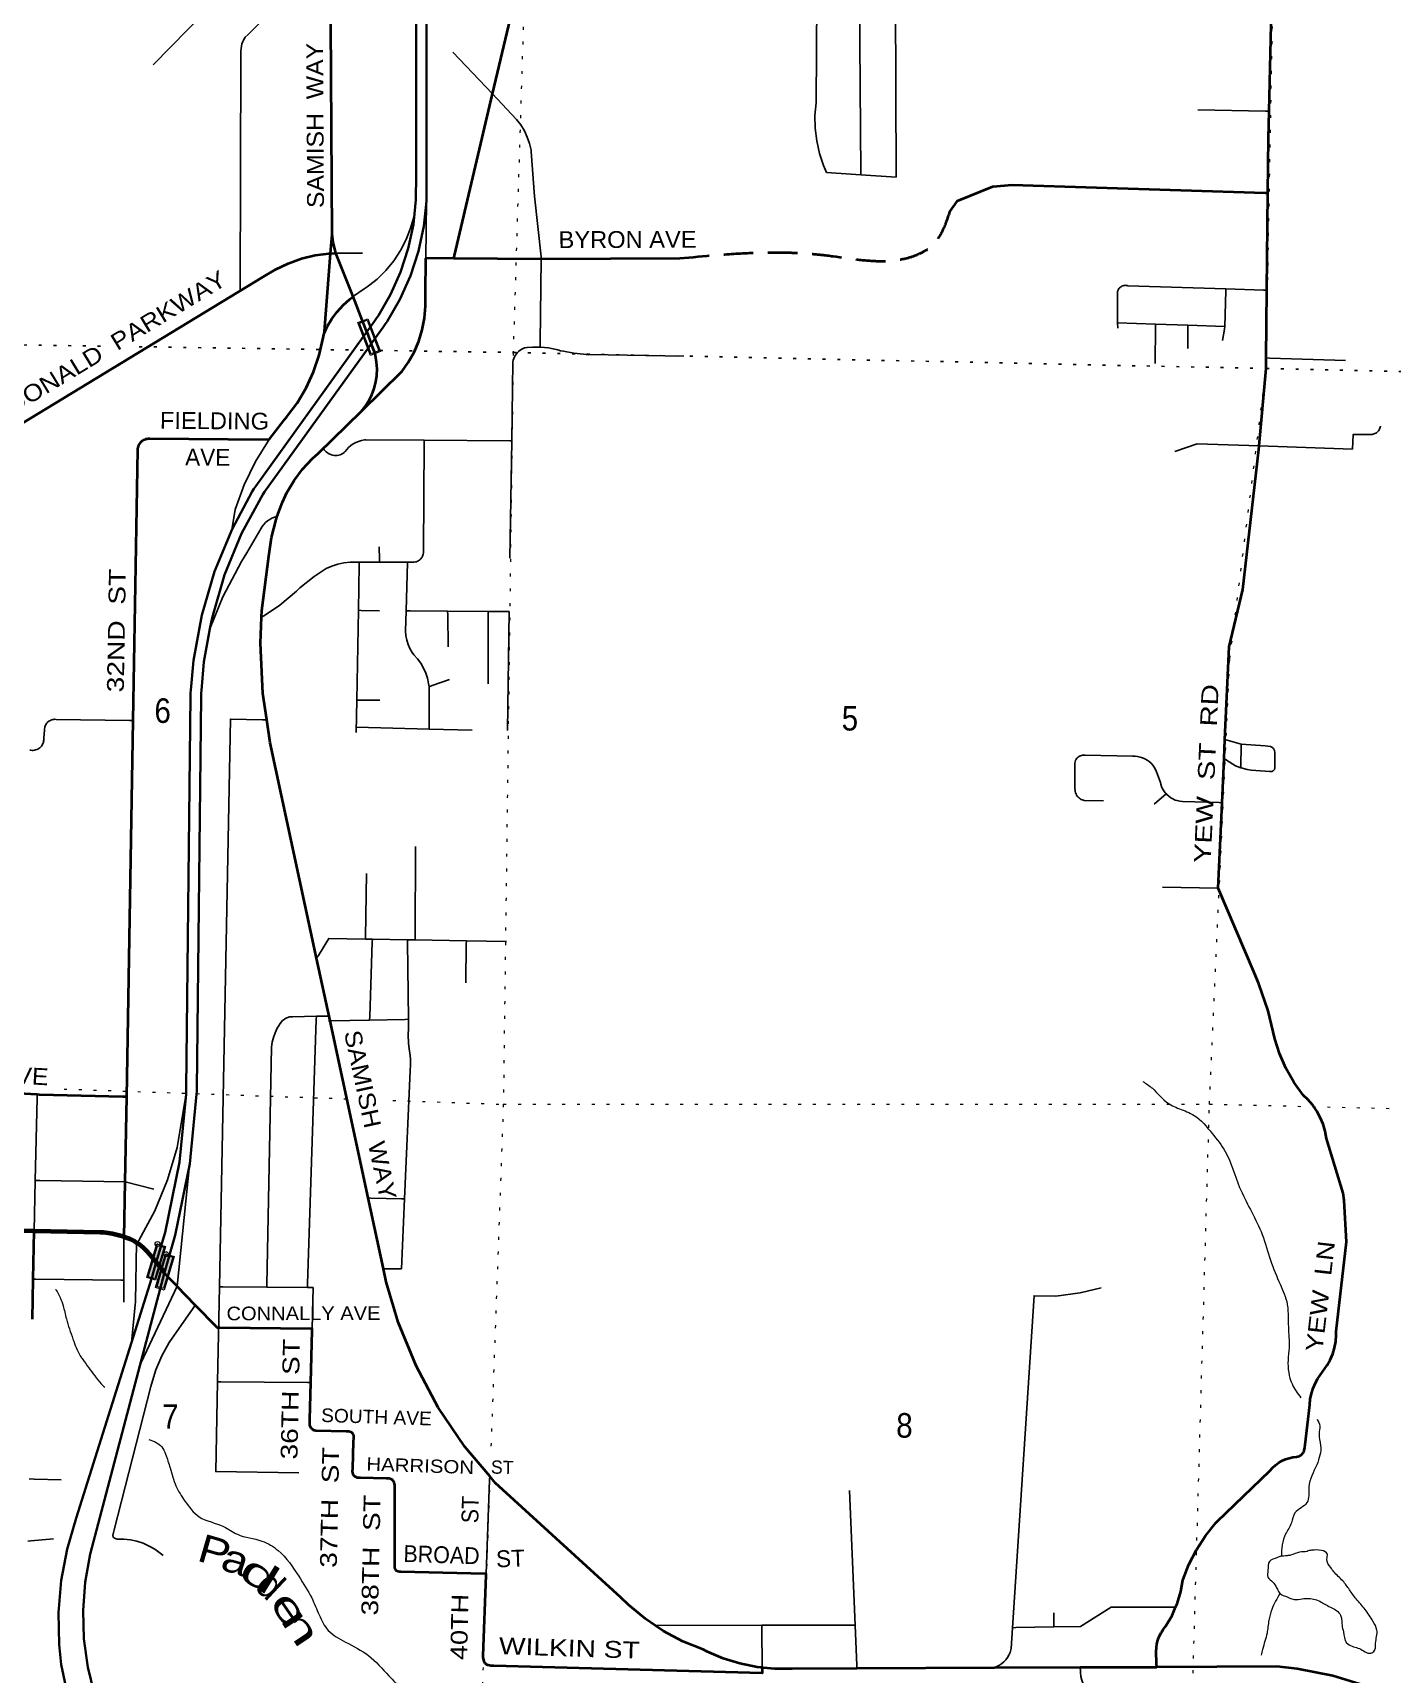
# Model space of a CAD drawing. Header units: feet. Extents: x -489137 to -242534, y 368785 to 558127.
# Drawn here: x -359969 to -350286, y 446316 to 458006 of the extents above; entities that cross this region are included whole.
import ezdxf
from ezdxf.enums import TextEntityAlignment as Align

# ---------------------------------------------------------------- set-up
doc = ezdxf.new("R2010")
doc.units = ezdxf.units.FT
doc.header["$LTSCALE"] = 70
doc.header["$PDMODE"] = 32
doc.header["$PDSIZE"] = 35
doc.linetypes.add('DOTTED', pattern=[1.5, 0.3, -1.2])
doc.linetypes.add('MEDIUM_DASHED', pattern=[4.5, 3, -1.5])
for name, color, linetype, lineweight in [('18', 7, 'Continuous', 35), ('19', 7, 'Continuous', 25), ('23', 7, 'Continuous', 70), ('26', 7, 'Continuous', 40), ('27', 7, 'Continuous', 13), ('29', 7, 'Continuous', 25), ('39', 7, 'Continuous', 13), ('53', 7, 'MEDIUM_DASHED', 40), ('55', 7, 'Continuous', 13), ('6', 7, 'DOTTED', 25), ('7', 7, 'DOTTED', 13)]:
    doc.layers.add(name, color=color, linetype=linetype, lineweight=lineweight)
doc.layers.add('41', color=7, linetype='Continuous')

msp = doc.modelspace()

# ---------------------------------------------------------------- hatches: boundary and pattern name
at = {"layer": '55'}
for points in [[(-359080.76, 449369.61), (-359033.94, 449356.43), (-359100.37, 449132.02), (-359146.91, 449146.41), (-359107.65, 449279.29)], [(-359019.29, 449299.28), (-358972.47, 449286.1), (-359038.9, 449061.69), (-359084.14, 449076.08), (-359046.18, 449208.96)]]:
    msp.add_hatch(color=256, dxfattribs=at).paths.add_polyline_path(points)

# ---------------------------------------------------------------- linework, layer by layer
at = {"layer": '18'}
for points in [[(-357165.23, 456808.1), (-357165.41, 456812.17), (-357164.67, 456862.01), (-357164.46, 456994.86), (-357162.5, 459583.52), (-357162.48, 459604.86), (-357160.42, 459623.52), (-357139.91, 459757.82), (-357104.07, 459894.61), (-357061.68, 460006.9), (-357054.72, 460025.33), (-357046.21, 460046.9), (-356885.11, 460455.25), (-356839.5, 460570.9), (-356797.43, 460677.56)], [(-357250.31, 456716.32), (-357239.62, 456816.85), (-357239.46, 456994.92), (-357237.5, 459586.86), (-357237.48, 459608.64), (-357235.68, 459626.86), (-357213.36, 459773), (-357175.53, 459917.39)], [(-357558.16, 455791.92), (-357473.36, 455909.68), (-357458.54, 455930.26), (-357445.88, 455949.68), (-357354.73, 456107.11), (-357279.7, 456275.09), (-357222.64, 456449.99), (-357184.18, 456629.9), (-357165.23, 456808.1)], [(-357590.06, 455875.96), (-357535, 455952.42), (-357520.33, 455972.79), (-357507.68, 455992.42), (-357421.52, 456141.24), (-357349.69, 456302.05), (-357295.06, 456469.49), (-357258.24, 456641.72), (-357250.31, 456716.32)], [(-358549.6, 454471.53), (-358405.56, 454738.38), (-358394.37, 454759.11), (-358380.49, 454778.38), (-357615.32, 455840.88), (-357590.06, 455875.96)], [(-358706.99, 453760.42), (-358692.45, 453839.97), (-358602.85, 454145.21), (-358481.83, 454439.41), (-358342.81, 454696.95), (-358331.13, 454718.58), (-358317.91, 454736.95), (-357580.8, 455760.49), (-357558.16, 455791.92)], [(-358877.77, 450447.89), (-358875.74, 450468.85), (-358875.53, 450487.89), (-358845.46, 453283.75), (-358845.23, 453304.97), (-358843.51, 453323.75), (-358824.04, 453536.64), (-358765.42, 453857.3), (-358673.61, 454170.07), (-358549.6, 454471.53)], [(-358850.69, 449950.61), (-358802.73, 450445.84), (-358800.76, 450466.15), (-358800.55, 450485.84), (-358770.47, 453281.33), (-358770.25, 453301.74), (-358768.46, 453321.33), (-358749.66, 453527.04), (-358706.99, 453760.42)], [(-359089.11, 449250.39), (-359026.78, 449462.24), (-358924.86, 449961.74), (-358877.77, 450447.89)], [(-359030.02, 449176.41), (-358954.18, 449443.42), (-358850.69, 449950.61)], [(-359266.4, 448678.01), (-359123.82, 449132.42), (-359089.11, 449250.39)], [(-359207.18, 448512.78), (-359062.79, 449061.02), (-359030.02, 449176.41)], [(-359724.01, 446183.99), (-359766.71, 446384.83), (-359781.85, 446526.32), (-359786.79, 446754.84), (-359767.81, 446982.62), (-359725.14, 447207.17), (-359659.22, 447426.03), (-359266.4, 448678.01)], [(-359529, 446170.36), (-359577.32, 446366.83), (-359604.84, 446567.28), (-359611.25, 446769.51), (-359596.48, 446971.3), (-359560.71, 447170.44), (-359207.18, 448512.78)]]:
    msp.add_lwpolyline(points, dxfattribs=at)
at = {"layer": '19'}
msp.add_line((-357169.45, 456400.31), (-357165.23, 456808.1), dxfattribs=at)
for points in [[(-357688.21, 456127.56), (-357685.71, 456129.46), (-357608.02, 456181.63), (-357586.37, 456196.17), (-357568.02, 456210.85), (-357516.66, 456251.97), (-357454.2, 456313.76), (-357398.53, 456381.74), (-357350.27, 456455.17), (-357309.96, 456533.24), (-357278.02, 456615.1), (-357260.3, 456679.84), (-357250.31, 456716.32)], [(-358549.6, 454471.53), (-358547.99, 454481.53), (-358526.96, 454612.13), (-358464.29, 454785.76), (-358383.81, 454951.9), (-358286.4, 455108.7), (-358285.63, 455109.69)], [(-358706.99, 453760.42), (-358614.61, 453989.72), (-358481.69, 454240.29), (-358443.95, 454301.38), (-358345.18, 454474.04), (-358335.42, 454489.92), (-358324.07, 454504.68), (-358311.23, 454518.19), (-358297.05, 454530.27), (-358281.68, 454540.81), (-358265.3, 454549.68), (-358248.08, 454556.79), (-358230.21, 454562.06), (-358227.85, 454562.57)], [(-359229.27, 449388.84), (-359213.89, 449405.57), (-359099.88, 449616.1), (-359008.49, 449837.39), (-358940.73, 450067.03), (-358879.42, 450437.89), (-358877.77, 450447.89)], [(-358941.59, 449078.96), (-358941.36, 449079.45), (-358851.73, 449940.61), (-358850.69, 449950.61)], [(-359266.4, 448678.01), (-359236.88, 448970.61), (-359229.47, 449388.62), (-359229.27, 449388.84)], [(-359207.18, 448512.78), (-359196.32, 448535.84), (-358941.59, 449078.96)]]:
    msp.add_lwpolyline(points, dxfattribs=at)
at = {"layer": '23'}
msp.add_line((-359030.02, 449176.41), (-359089.11, 449250.39), dxfattribs=at)
for points in [[(-359958.71, 449471.66), (-361617.42, 449503.58), (-361745.67, 449507.9), (-361872.78, 449525.6), (-361954.09, 449545.76)], [(-359317.35, 449428.79), (-359321.27, 449430.23), (-359334.69, 449435.15), (-359401.11, 449452.21), (-359448.96, 449459.29), (-359468.88, 449462.24), (-359488.96, 449462.62), (-359958.71, 449471.66)], [(-359229.27, 449388.84), (-359243.19, 449397.56), (-359276.29, 449413.74), (-359317.35, 449428.79)], [(-359089.11, 449250.39), (-359136.04, 449305.68), (-359156.46, 449329.68), (-359182.94, 449355.3), (-359211.96, 449378.01), (-359229.27, 449388.84)]]:
    msp.add_lwpolyline(points, dxfattribs=at)
at = {"layer": '26'}
for p, q in [((-357848.22, 456435.03), (-357837.5, 456570.27)), ((-357688.21, 456127.56), (-357810.41, 456437.06)), ((-356970.84, 456398.75), (-357169.45, 456400.31)), ((-357590.06, 455875.96), (-357558.16, 455791.92))]:
    msp.add_line(p, q, dxfattribs=at)
for points in [[(-356970.84, 456398.75), (-356966.04, 456419.04), (-356694.01, 457570.39), (-356426.74, 458701.58), (-356161.17, 459403.49), (-356006.52, 459812.25), (-355998.98, 459832.16), (-355992.14, 459852.25), (-355979.04, 459899.72), (-355970.43, 459951.59), (-355967.28, 460004.07), (-355950.88, 460534.2), (-355950.68, 460540.72)], [(-351171.01, 456866.32), (-351167.07, 457259.1), (-351162.77, 457447.44), (-351122.82, 459196.97), (-351113.83, 459590.37), (-351091.29, 460577.26)], [(-357837.5, 456570.27), (-357846.31, 458074.26), (-357848.46, 458442.18), (-357850.07, 458499.87), (-357857.71, 458557.06), (-357860.51, 458568.64), (-357871.28, 458613.15), (-357890.63, 458667.51), (-357915.57, 458719.55), (-357929.41, 458742.05), (-357945.81, 458768.7), (-357981.02, 458814.42), (-358006.17, 458841.83), (-358033.22, 458875.49), (-358219.24, 459106.98), (-358227.66, 459117.46)], [(-353439.27, 456729.3), (-353382.11, 456809.35), (-353130.59, 456912.28), (-352993.4, 456923.71), (-351191.22, 456866.96), (-351171.01, 456866.32)], [(-351963.62, 446366.97), (-351964.32, 446391.4), (-351966.73, 446476.48), (-351965.63, 446504.24), (-351961.63, 446531.73), (-351954.78, 446558.65), (-351945.15, 446584.71), (-351932.85, 446609.62), (-351918.02, 446633.11), (-351900.81, 446654.92), (-351900.25, 446655.55), (-351852.97, 446733.82), (-351828.97, 446792.16), (-351818.39, 446817.88), (-351792.8, 446905.08), (-351777.66, 446985.52), (-351735.1, 447096.17), (-351681.21, 447201.76), (-351616.57, 447301.13), (-351541.9, 447393.21), (-351532.91, 447403.06), (-351157.31, 447764.64), (-351138.79, 447785.42), (-351118.21, 447804.14), (-351095.78, 447820.62), (-351071.75, 447834.65), (-351046.38, 447846.1), (-351019.96, 447854.84), (-350992.77, 447860.76), (-350988.32, 447861.28), (-350968.26, 447863.62), (-350948.32, 447869.34), (-350947.96, 447869.49), (-350941.71, 447872.84), (-350935.84, 447876.82), (-350930.43, 447881.39), (-350925.51, 447886.5), (-350921.16, 447892.1), (-350917.42, 447898.12), (-350914.33, 447904.5), (-350912.48, 447909.63), (-350909.05, 447929.45), (-350906.71, 447949.63), (-350873.63, 448234.28), (-350869.57, 448274.75), (-350861.31, 448314.57), (-350848.93, 448353.31), (-350832.56, 448390.54), (-350815.14, 448421.52), (-350749.51, 448515.75), (-350727.67, 448555.29), (-350710.08, 448596.9), (-350696.94, 448640.11), (-350688.39, 448684.46), (-350684.52, 448729.47), (-350684.43, 448755.44), (-350611.3, 449395.01), (-350629.43, 449689), (-350636.11, 449742.73), (-350753.49, 450131.85), (-350763.12, 450182.95), (-350778.04, 450232.76), (-350798.08, 450280.74), (-350823.03, 450326.36), (-350852.61, 450369.12), (-350886.5, 450408.56), (-350920.2, 450440.7), (-350986.52, 450532.9), (-351042.83, 450631.52), (-351088.53, 450735.48), (-351122.37, 450840.84), (-351168.44, 451040.13), (-351235.1, 451233.51), (-351271.22, 451317.16), (-351525.55, 451912.96), (-351498.12, 452522.42), (-351483.97, 452836.7), (-351477.85, 452972.88), (-351448.08, 453634.07), (-351351.01, 454041.08), (-351235.88, 455037.76), (-351233.54, 455063.59), (-351183.58, 455614.93), (-351182.82, 455690.31), (-351177.98, 456172.89), (-351171.01, 456866.32)], [(-357810.41, 456437.06), (-357813.93, 456445.97), (-357829.99, 456514.99), (-357837.5, 456570.27)], [(-361631.49, 453798.44), (-361574.26, 453806.66), (-361515.2, 453821.57), (-361458.03, 453842.58), (-361403.36, 453869.44), (-361351.79, 453901.88), (-361303.9, 453939.52), (-361271.35, 453970.28), (-360728.62, 454669.43), (-360610.58, 454808.66), (-360478.63, 454934.79), (-360334.23, 455046.44), (-360285.84, 455078.77), (-358327.17, 456267.68), (-358241.37, 456320.42), (-358150.53, 456363.9), (-358055.65, 456397.65), (-357957.75, 456421.29), (-357860.54, 456434.35), (-357848.22, 456435.03)], [(-357893.53, 455863.53), (-357892.41, 455877.7), (-357848.22, 456435.03)], [(-357848.22, 456435.03), (-357811.51, 456437.07), (-357810.41, 456437.06)], [(-357630.4, 455308.05), (-357337.3, 455596.44), (-357295.19, 455657.07), (-357253.7, 455731.35), (-357220.21, 455809.56), (-357195.07, 455890.85), (-357178.57, 455974.32), (-357170.89, 456059.05), (-357172.1, 456144.12), (-357169.45, 456400.31)], [(-355359.94, 456397.64), (-356347.02, 456393.86), (-356348.85, 456393.87), (-356970.84, 456398.75)], [(-357893.53, 455863.53), (-357871.21, 455913.37), (-357839.21, 455968.52), (-357801.62, 456020.02), (-357758.85, 456067.32), (-357711.37, 456109.88), (-357688.21, 456127.56)], [(-357590.06, 455875.96), (-357619.83, 455954.4), (-357688.21, 456127.56)], [(-358285.63, 455109.69), (-358173.14, 455254.47), (-358161.34, 455267.97), (-358085.95, 455368.85), (-358021.52, 455477.05), (-357968.75, 455591.39), (-357928.22, 455710.62), (-357900.38, 455833.44), (-357896.62, 455856.63), (-357893.53, 455863.53)], [(-357630.4, 455308.05), (-357600.87, 455345.41), (-357575.41, 455385.65), (-357554.29, 455428.32), (-357537.75, 455472.98), (-357525.97, 455519.11), (-357519.07, 455566.23), (-357517.14, 455613.81), (-357520.19, 455661.32), (-357528.19, 455708.26), (-357531.24, 455720.98), (-357558.16, 455791.92)], [(-358227.85, 454562.57), (-358190.35, 454663.79), (-358168.2, 454711.28), (-358158.88, 454731.24), (-358146.96, 454751.28), (-358107.32, 454817.93), (-358047.01, 454898.72), (-357978.59, 454972.76), (-357934.55, 455013.09), (-357630.4, 455308.05)], [(-359300.27, 450427.93), (-359254.46, 453107.49), (-359221.52, 455034.83), (-359220.99, 455043.5), (-359219.56, 455052.06), (-359217.24, 455060.43), (-359214.07, 455068.51), (-359210.06, 455076.21), (-359205.27, 455083.45), (-359199.75, 455090.15), (-359193.56, 455096.24), (-359186.77, 455101.65), (-359179.45, 455106.31), (-359171.69, 455110.19), (-359163.56, 455113.24), (-359155.15, 455115.41), (-359146.57, 455116.7), (-359137.89, 455117.08), (-359136.43, 455117.06), (-358298.69, 455109.8), (-358285.63, 455109.69)], [(-354774.42, 446363.65), (-354784.41, 446364.57), (-354809.78, 446366.92), (-354932.76, 446391.43), (-355052.5, 446428.67), (-355167.69, 446478.22), (-355192.95, 446491.06), (-355337.93, 446549.44), (-355476.02, 446622.65), (-355537, 446663.68), (-355605.69, 446709.9), (-355725.54, 446810.22), (-355779.5, 446863.02), (-356674.93, 447678.69), (-356714.25, 447725.34), (-356891.79, 447936.01), (-357080.56, 448214.58), (-357239.18, 448511.35), (-357365.9, 448823.09), (-357450.95, 449111.21), (-357470.8, 449203.35), (-357579.5, 449707.88), (-357851.06, 450968.3), (-357947.38, 451415.34), (-358277.63, 452948.16), (-358302.26, 453111.89), (-358330.78, 453301.44), (-358346.72, 453658.34), (-358338.92, 453843.64), (-358336.88, 453892.17), (-358288.51, 454279.51), (-358269.29, 454410.8), (-358236.45, 454539.36), (-358227.85, 454562.57)], [(-359938.36, 450443.71), (-361611.07, 450535.25), (-361928.41, 450552.61)], [(-359300.27, 450427.93), (-359327.64, 450428.59), (-359922.04, 450442.82), (-359938.36, 450443.71)], [(-359317.35, 449428.79), (-359310.62, 449822.28), (-359300.27, 450427.93)], [(-359971.82, 448845), (-359965.85, 449130.24), (-359958.71, 449471.66)], [(-358941.59, 449078.96), (-359009.04, 449148.64), (-359030.02, 449176.41)], [(-354774.42, 446363.65), (-354774.35, 446352.62), (-354774.16, 446322.92), (-356685.37, 446375.04), (-356705.51, 446375.59), (-356725.37, 446379.08), (-356727.54, 446379.87), (-356732.65, 446382.36), (-356737.47, 446385.37), (-356741.96, 446388.87), (-356746.05, 446392.82), (-356749.7, 446397.17), (-356752.88, 446401.88), (-356754.9, 446405.68), (-356761.13, 446436.67), (-356760.8, 446445.68), (-356739.89, 447020.48), (-356739.53, 447030.48), (-356749.61, 447030.7), (-357347.47, 447043.91), (-357357.67, 447044.13), (-357367.47, 447046.29), (-357367.77, 447046.39), (-357371.29, 447047.94), (-357374.63, 447049.86), (-357377.75, 447052.11), (-357380.61, 447054.67), (-357383.2, 447057.52), (-357385.47, 447060.63), (-357387.4, 447063.96), (-357388.98, 447067.46), (-357390.18, 447071.12), (-357390.49, 447072.55), (-357391.45, 447082.98), (-357391.45, 447092.55), (-357391.45, 447641.39), (-357391.45, 447661.33), (-357394.81, 447681.39), (-357396.57, 447685.33), (-357399.04, 447689.59), (-357401.95, 447693.57), (-357405.25, 447697.23), (-357408.92, 447700.52), (-357411.21, 447702.18), (-357431.16, 447710.38), (-357451.21, 447710.76), (-357635.24, 447714.22), (-357655.22, 447714.6), (-357675.24, 447724.11), (-357678.52, 447727.15), (-357681.54, 447730.61), (-357684.19, 447734.37), (-357686.42, 447738.38), (-357687.4, 447740.66), (-357690.81, 447760.61), (-357690.19, 447780.66), (-357684.19, 447973.65), (-357683.49, 447996.32), (-357682.62, 448013.65), (-357682.9, 448015.05), (-357684.09, 448018.89), (-357685.68, 448022.59), (-357687.64, 448026.1), (-357689.97, 448029.39), (-357692.62, 448032.41), (-357695.57, 448035.14), (-357697.64, 448036.68), (-357717.49, 448043.9), (-357737.64, 448044.37), (-357953.14, 448049.46), (-357954.02, 448049.61), (-357959.29, 448050.84), (-357964.4, 448052.63), (-357969.3, 448054.93), (-357973.93, 448057.74), (-357978.25, 448061.02), (-357982.19, 448064.72), (-357985.73, 448068.83), (-357988.82, 448073.27), (-357991.43, 448078.02), (-357993.53, 448083.01), (-357995.09, 448088.2), (-357995.38, 448089.7), (-357995.76, 448109.92), (-357995.25, 448129.7), (-357988.39, 448393.41), (-357978.75, 448764.6), (-357978.49, 448774.6), (-357988.63, 448774.71), (-358637.04, 448782.15), (-358654.5, 448782.33), (-358656.72, 448784.63), (-358812.18, 448945.25), (-358940.79, 449078.13), (-358941.59, 449078.96)], [(-354774.42, 446363.65), (-354764.41, 446362.73), (-354684.92, 446355.39), (-354559.53, 446356.97), (-354098.32, 446358.74), (-353118.11, 446362.52), (-352507.72, 446364.87), (-351963.62, 446366.97)], [(-341360.95, 440056.91), (-344285.86, 442157.57), (-344504.79, 442311.71), (-344615.18, 442377.27), (-346741.4, 443426.39), (-346924.39, 443529.59), (-347268.07, 443723.41), (-347760.8, 444073.85), (-347898.17, 444186.29), (-349785.73, 445850.98), (-349997.5, 445999.96), (-350223.68, 446125.98), (-350461.79, 446227.67), (-350709.23, 446303.92), (-350963.29, 446353.88), (-351108.65, 446370.26), (-351963.62, 446366.97)]]:
    msp.add_lwpolyline(points, dxfattribs=at)
at = {"layer": '29'}
for p, q in [((-357620.64, 456436.01), (-357810.41, 456437.06)), ((-357719.38, 455052.36), (-357743.32, 455023.08)), ((-351291.61, 452755.6), (-351157.42, 452744.42)), ((-351525.55, 451912.96), (-351922.87, 451921.01)), ((-357970.84, 449069), (-357978.48, 448774.89)), ((-354774.41, 446362.62), (-354774.42, 446363.65)), ((-353120.16, 446361.65), (-353118.11, 446362.52))]:
    msp.add_line(p, q, dxfattribs=at)
for points in [[(-354365.04, 460486.88), (-354365.16, 460471.35), (-354366.36, 460323.69), (-354371.61, 459678.47), (-354377.69, 458930.02), (-354383.26, 458245.22), (-354389.25, 457507.98)], [(-359112.53, 457777.06), (-358740.65, 458155.53), (-358396.72, 458505.55), (-358033.22, 458875.49)], [(-358158.63, 458270.74), (-358435.58, 457993.99), (-358455.55, 457974.03)], [(-354070.79, 456995.66), (-353820.11, 456978.63), (-353823.6, 458241.21), (-354080.39, 458243.05)], [(-354070.79, 456995.66), (-354070.92, 457012.78), (-354080.39, 458243.05)], [(-358455.55, 457974.03), (-358467.75, 457954), (-358472.74, 457944.17), (-358478.9, 457928.08), (-358483.34, 457911.43), (-358485.86, 457895.36), (-358486.89, 457875.15)], [(-358486.89, 457875.15), (-358486.95, 457855.36), (-358491.77, 456167.77)], [(-356976.87, 457869.18), (-356694.01, 457570.39), (-356522.81, 457389.56)], [(-354389.25, 457507.98), (-354397.53, 457417.21), (-354396.28, 457326.07), (-354385.51, 457235.55), (-354365.33, 457146.66), (-354335.97, 457060.37), (-354315.04, 457012.25), (-354070.79, 456995.66)], [(-351162.77, 457447.44), (-351189.52, 457447.91), (-351670.47, 457456.43)], [(-356522.81, 457389.56), (-356493.2, 457350.3), (-356467.86, 457308.16), (-356447.07, 457263.6), (-356431.04, 457217.11), (-356419.96, 457169.2), (-356418.35, 457159.46)], [(-356418.35, 457159.46), (-356394.88, 456842.76), (-356348.69, 456409.97), (-356348.85, 456393.87)], [(-356348.85, 456393.87), (-356354.8, 455801.8), (-356355.14, 455768.05)], [(-352168.79, 456204.89), (-352174.54, 456206.45), (-352180.41, 456207.39), (-352186.36, 456207.72), (-352192.3, 456207.42), (-352198.19, 456206.5), (-352203.94, 456204.98), (-352209.5, 456202.85), (-352214.81, 456200.16), (-352219.81, 456196.93), (-352224.45, 456193.2), (-352228.67, 456189), (-352232.42, 456184.38), (-352235.68, 456179.4), (-352238.39, 456174.1), (-352240.54, 456168.55), (-352242.09, 456162.8), (-352243.03, 456157)], [(-352243.03, 456157), (-352241.63, 455939.45), (-352241.4, 455903.28)], [(-351177.98, 456172.89), (-351203.62, 456173.72), (-351471.08, 456182.35), (-352168.79, 456204.89)], [(-351477.73, 455915.06), (-351471.45, 456167.69), (-351471.08, 456182.35)], [(-352243.86, 455939.52), (-352241.63, 455939.45), (-351972.85, 455930.87), (-351742.25, 455923.5), (-351477.73, 455915.06)], [(-351972.85, 455930.87), (-351973.04, 455911.42), (-351975.67, 455649.73)], [(-351742.25, 455923.5), (-351742.23, 455907.44), (-351742.11, 455758.32)], [(-351477.73, 455915.06), (-351481.14, 455895.06), (-351494.92, 455814.24)], [(-356548.67, 455661.77), (-356546.36, 455674.31), (-356542.74, 455686.53), (-356537.88, 455698.31), (-356531.8, 455709.52), (-356524.59, 455720.03), (-356516.32, 455729.73), (-356507.08, 455738.51), (-356496.97, 455746.28), (-356486.53, 455752.68), (-356466.5, 455761.47)], [(-356466.5, 455761.47), (-356446.53, 455763.69), (-356409.99, 455767.74), (-356355.14, 455768.05), (-356353.1, 455768.06)], [(-356353.1, 455768.06), (-356296.48, 455762.44), (-356240.77, 455750.94), (-356229.85, 455747.73), (-356209.95, 455741.88)], [(-356209.95, 455741.88), (-356189.85, 455738.06), (-356114.84, 455723.79), (-356047.22, 455717.82), (-356027.07, 455716.05)], [(-356027.07, 455716.05), (-356007.22, 455715.65), (-355330.88, 455702.07)], [(-351182.82, 455690.31), (-351157.08, 455689.45), (-350619.01, 455671.47)], [(-356548.67, 455661.77), (-356557.76, 455101.17), (-356571.34, 454263.48)], [(-357719.38, 455052.36), (-357703.36, 455066.14), (-357686, 455078.17), (-357667.48, 455088.31), (-357647.99, 455096.47), (-357627.76, 455102.54), (-357607.01, 455106.47), (-357597.04, 455107.57)], [(-356557.76, 455101.17), (-356571.86, 455101.25), (-357180.61, 455105.01), (-357597.04, 455107.57)], [(-357180.61, 455105.01), (-357180.74, 455087.56), (-357186.41, 454316.11)], [(-350568.74, 455040.66), (-350563.49, 455146.22), (-350449.26, 455146.22), (-350429.3, 455146.22)], [(-350429.3, 455146.22), (-350409.26, 455151.3), (-350403.41, 455154.16), (-350397.64, 455157.77), (-350392.28, 455161.97), (-350387.39, 455166.7), (-350383.01, 455171.92), (-350379.21, 455177.56), (-350376.02, 455183.58), (-350373.48, 455189.89), (-350371.61, 455196.43), (-350370.43, 455203.14), (-350370.21, 455205.28)], [(-357743.32, 455023.08), (-357751.49, 455016.26), (-357760.33, 455010.34), (-357769.74, 455005.37), (-357779.62, 455001.42), (-357789.86, 454998.52), (-357800.35, 454996.7), (-357810.97, 454995.99), (-357821.6, 454996.4), (-357832.13, 454997.91), (-357842.45, 455000.52), (-357852.44, 455004.19), (-357861.99, 455008.88), (-357871, 455014.55), (-357879.37, 455021.13), (-357887, 455028.54), (-357893.81, 455036.72), (-357896.78, 455040.89)], [(-351834.39, 455024.01), (-351676.16, 455078.86), (-351233.54, 455063.59), (-350568.74, 455040.66)], [(-357500.43, 454236.56), (-357500.52, 454256.88), (-357500.92, 454344.89)], [(-357267.09, 454236.21), (-357259.43, 454235.8), (-357251.76, 454236.2), (-357244.18, 454237.4), (-357236.77, 454239.39), (-357229.6, 454242.13), (-357222.76, 454245.62), (-357216.32, 454249.8), (-357210.36, 454254.62), (-357204.93, 454260.05), (-357200.1, 454266.01), (-357195.91, 454272.45), (-357192.43, 454279.29), (-357189.67, 454286.45), (-357187.69, 454293.86), (-357186.48, 454301.44), (-357186.08, 454309.11), (-357186.41, 454316.11)], [(-358066.4, 454052.88), (-357965.41, 454133.63), (-357879.04, 454190.25)], [(-357879.04, 454190.25), (-357838.42, 454208.58), (-357796.11, 454222.56), (-357752.57, 454232.04), (-357708.76, 454236.89), (-357643.97, 454236.79), (-357500.43, 454236.56), (-357267.09, 454236.2)], [(-357643.97, 454236.79), (-357644.3, 454217.21), (-357649.82, 453892.97), (-357660.71, 453252.57), (-357664.61, 453023.08)], [(-357300.44, 454234.51), (-357310.43, 453889.15), (-357314.61, 453744.44)], [(-358338.92, 453843.64), (-358318.79, 453857.15), (-358209.88, 453930.25), (-358090.73, 454029.78), (-358066.4, 454052.88)], [(-357649.82, 453892.97), (-357629.05, 453892.35), (-357500.23, 453888.49)], [(-357310.43, 453889.15), (-357281.89, 453888.94), (-357014.27, 453886.92), (-356726.08, 453884.75), (-356576.81, 453883.62), (-356587.4, 453036.25)], [(-357014.27, 453886.92), (-357013.78, 453861.9), (-357009.31, 453633.43)], [(-356726.08, 453884.75), (-356726.02, 453868.39), (-356724.39, 453368.19)], [(-357314.61, 453744.44), (-357311.49, 453712.5), (-357305.05, 453681.06), (-357295.36, 453650.46), (-357282.52, 453621.05), (-357266.68, 453593.13), (-357254.5, 453575.47)], [(-357254.5, 453575.47), (-357228.37, 453546.73), (-357205.39, 453515.42), (-357185.8, 453481.87), (-357169.83, 453446.47), (-357157.65, 453409.58), (-357149.39, 453371.63), (-357146.91, 453349.13), (-357145.14, 453333.02)], [(-357146.91, 453349.13), (-357124.85, 453357.05), (-357001.53, 453401.29)], [(-357660.71, 453252.57), (-357638, 453252.6), (-357496.28, 453252.85)], [(-357145.14, 453333.02), (-357144.95, 453294.17), (-357146.33, 453275.34)], [(-357146.33, 453275.34), (-357144.76, 453065.43), (-357144.63, 453047.5)], [(-359885.82, 453042.26), (-359885.42, 453050.04), (-359884.2, 453057.73), (-359882.19, 453065.25), (-359879.4, 453072.52), (-359875.87, 453079.46), (-359871.63, 453085.99), (-359866.74, 453092.05), (-359861.23, 453097.55), (-359855.18, 453102.46), (-359848.65, 453106.7), (-359841.72, 453110.24), (-359834.45, 453113.03), (-359826.93, 453115.05), (-359819.24, 453116.27), (-359811.47, 453116.68), (-359803.69, 453116.28), (-359802.19, 453116.1)], [(-359802.19, 453116.1), (-359280.9, 453107.9), (-359254.46, 453107.49)], [(-358302.26, 453111.89), (-358332.37, 453112.7), (-358560.95, 453118.88), (-358639.69, 449075.56), (-358652.86, 448398.96)], [(-359893.12, 452954.86), (-359893.12, 452954.89), (-359885.82, 453042.26)], [(-357663.97, 453060.73), (-357144.63, 453047.5), (-356839.4, 453039.72)], [(-359990.37, 452897.95), (-359982.2, 452896.26), (-359973.9, 452895.44), (-359965.56, 452895.49), (-359957.27, 452896.41), (-359949.13, 452898.2), (-359941.21, 452900.82), (-359933.61, 452904.26), (-359926.41, 452908.47), (-359919.7, 452913.42), (-359913.53, 452919.03), (-359907.99, 452925.27), (-359903.13, 452932.04), (-359899, 452939.29), (-359895.65, 452946.93), (-359893.12, 452954.88), (-359893.12, 452954.89)], [(-359893.12, 452954.89), (-359891.44, 452963.05), (-359890.62, 452971.34), (-359890.54, 452975.65)], [(-351477.85, 452972.88), (-351460.56, 452967.82), (-351361.47, 452938.83)], [(-351361.47, 452938.83), (-351361.77, 452918.83), (-351363.63, 452796.43), (-351364, 452771.44)], [(-351361.47, 452938.83), (-351192.17, 452927.18), (-351172.28, 452925.81)], [(-351172.28, 452925.81), (-351152.17, 452922.52), (-351147.57, 452920.45), (-351143.17, 452917.89), (-351139.06, 452914.88), (-351135.29, 452911.46), (-351131.9, 452907.66), (-351128.93, 452903.53), (-351126.4, 452899.11), (-351125.51, 452897.08), (-351121.2, 452877.13)], [(-351121.79, 452779.02), (-351121.32, 452857.08), (-351121.2, 452877.13)], [(-352492.97, 452861.55), (-352512.89, 452854.66), (-352518.58, 452851.26), (-352524.15, 452847.07), (-352529.25, 452842.33), (-352533.83, 452837.08), (-352537.84, 452831.38), (-352541.23, 452825.29), (-352541.95, 452823.59), (-352547.56, 452803.66)], [(-352547.56, 452803.66), (-352547.36, 452783.59), (-352545.97, 452647.79), (-352545.77, 452628.15)], [(-352135.16, 452853.65), (-352472.89, 452861.11), (-352492.97, 452861.55)], [(-351964.44, 452742.73), (-351971.83, 452759.3), (-351980.9, 452775.01), (-351991.57, 452789.69), (-352003.72, 452803.16), (-352017.2, 452815.3), (-352031.89, 452825.96), (-352047.6, 452835.02), (-352064.18, 452842.4), (-352081.43, 452848), (-352099.18, 452851.76), (-352117.23, 452853.65), (-352135.16, 452853.65)], [(-351483.97, 452836.7), (-351466.3, 452825.63), (-351402.02, 452785.37), (-351364, 452771.44), (-351361.85, 452770.65)], [(-351361.85, 452770.65), (-351320.37, 452760.2), (-351291.61, 452755.6)], [(-351121.81, 452779.02), (-351121.6, 452775.76), (-351121.72, 452772.5), (-351122.19, 452769.26), (-351122.99, 452766.1), (-351124.12, 452763.03), (-351125.56, 452760.1), (-351127.3, 452757.33), (-351129.32, 452754.77), (-351131.59, 452752.43), (-351134.1, 452750.33), (-351136.82, 452748.52), (-351139.71, 452746.99), (-351142.74, 452745.78), (-351145.88, 452744.89), (-351149.1, 452744.33), (-351152.36, 452744.12), (-351155.63, 452744.24), (-351157.42, 452744.45)], [(-351896.39, 452585.9), (-351902.86, 452593.1), (-351913.18, 452607.31), (-351921.95, 452622.53), (-351929.08, 452638.58), (-351934.49, 452655.29), (-351936.91, 452665.67), (-351964.44, 452742.73)], [(-352545.77, 452628.15), (-352545, 452607.79), (-352543.86, 452601.44), (-352541.41, 452592.95), (-352538.08, 452584.77), (-352533.91, 452576.97), (-352528.95, 452569.66), (-352523.26, 452562.9), (-352516.89, 452556.77), (-352509.91, 452551.35), (-352502.41, 452546.68), (-352494.45, 452542.82), (-352486.14, 452539.82), (-352479.96, 452538.2), (-352342.51, 452536.71)], [(-351980.9, 452512.62), (-351896.39, 452585.9), (-351891.17, 452590.43)], [(-351798.71, 452532.87), (-351818.76, 452537.46), (-351832.64, 452541.98), (-351848.68, 452549.14), (-351863.88, 452557.93), (-351878.08, 452568.27), (-351891.12, 452580.03), (-351896.39, 452585.9)], [(-351498.12, 452522.42), (-351517.69, 452523.1), (-351778.76, 452532.18), (-351798.71, 452532.87)], [(-357244.57, 451545.3), (-357244.55, 451565.19), (-357243.96, 452209.79)], [(-357598.34, 451551.37), (-357598.14, 451565.45), (-357591.55, 452019.61)], [(-357947.38, 451415.34), (-357935.05, 451435.4), (-357861.03, 451555.88), (-357598.34, 451551.37), (-357550.05, 451550.54), (-357299.07, 451546.23), (-357244.57, 451545.3), (-356880.81, 451539.05), (-356593.75, 451534.13)], [(-357569.82, 450974.39), (-357568.97, 450999.03), (-357550.8, 451528.78), (-357550.05, 451550.54)], [(-357299.07, 451546.23), (-357298.92, 451529.82), (-357293.97, 450980.36), (-357293.37, 450913.43)], [(-356880.81, 451539.05), (-356881.07, 451518.17), (-356884.53, 451240)], [(-358139.51, 450997.3), (-358119.54, 450997.72), (-357948.75, 451001.33), (-357861.05, 451003.18)], [(-358269.06, 450782.55), (-358264.15, 450817.35), (-358255.62, 450851.44), (-358243.58, 450884.45), (-358228.16, 450916.03), (-358219.11, 450930.49), (-358206.29, 450950.31)], [(-358206.29, 450950.31), (-358190.06, 450970.49), (-358185.66, 450974.7), (-358177.26, 450981.2), (-358168.24, 450986.79), (-358159.54, 450990.98), (-358139.51, 450997.3)], [(-358013.53, 449069.42), (-358012.61, 449096.87), (-357949.5, 450978.95), (-357948.75, 451001.33)], [(-357861.85, 450968.07), (-357851.06, 450968.3), (-357569.82, 450974.39)], [(-357569.82, 450974.39), (-357317.82, 450979.85), (-357293.97, 450980.36)], [(-357285.15, 450750.46), (-357293.57, 450809.81), (-357295.75, 450869.71), (-357293.37, 450913.43)], [(-358302.36, 449072.25), (-358302.06, 449087.86), (-358269.06, 450782.55)], [(-357282.24, 450612.32), (-357278.16, 450655.42), (-357278.61, 450698.7), (-357283.57, 450741.71), (-357285.15, 450750.46)], [(-357470.8, 449203.35), (-357450.25, 449203.29), (-357342.89, 449202.96), (-357321.48, 449700.36), (-357282.24, 450612.32)], [(-359958.71, 449471.66), (-359951.16, 449832.33), (-359938.87, 450419.5), (-359938.36, 450443.71)], [(-359951.16, 449832.33), (-359919.76, 449831.84), (-359311.23, 449822.44), (-359310.62, 449822.28), (-359108.06, 449769.44)], [(-357579.5, 449707.88), (-357560.7, 449707.33), (-357342.14, 449700.96), (-357321.48, 449700.36)], [(-359321.27, 449430.84), (-359321.27, 449430.23), (-359321.27, 449122.08), (-359321.27, 448966.44)], [(-359965.85, 449130.24), (-359947.56, 449130.01), (-359341.27, 449122.33), (-359321.27, 449122.08)], [(-358639.69, 449075.56), (-358614.92, 449075.31), (-358302.36, 449072.25), (-358013.53, 449069.42), (-357970.84, 449069)], [(-352683.19, 449009.3), (-352508.31, 449033.06), (-352359.16, 449068.43)], [(-358812.18, 448945.25), (-358827.47, 448923.19), (-358997.74, 448677.41)], [(-352989.86, 446646.98), (-352836.81, 449010.95), (-352683.19, 449009.3)], [(-358997.74, 448677.41), (-359050.26, 448583.28), (-359092.65, 448484.17), (-359124.45, 448381.17), (-359128.22, 448365.7)], [(-359128.22, 448365.7), (-359390.29, 447344.2), (-359395.14, 447325.29)], [(-358652.86, 448398.96), (-358665.33, 447758.73), (-358075.05, 447750.88)], [(-358652.86, 448398.96), (-358630.81, 448398.77), (-358012.99, 448393.62), (-357988.39, 448393.41)], [(-359995.65, 447706.15), (-359959.87, 447705.08), (-359766.64, 447699.24)], [(-356714.25, 447725.34), (-356715.18, 447699.76), (-356739.52, 447030.68)], [(-354098.32, 446358.74), (-354099.16, 446378.34), (-354111.46, 446665.39), (-354152.6, 447625.23)], [(-360004.9, 447263.87), (-359982.48, 447265.89), (-359822.4, 447280.33)], [(-359395.14, 447325.29), (-359399.28, 447304.2), (-359398.96, 447302.17), (-359398.14, 447299.02), (-359396.99, 447295.97), (-359395.52, 447293.07), (-359393.76, 447290.33), (-359391.73, 447287.78), (-359389.44, 447285.47), (-359387.59, 447283.96), (-359367.74, 447277.44)], [(-359367.74, 447277.44), (-359347.59, 447277.42), (-359320.44, 447277.4), (-359273.55, 447272.44), (-359227.44, 447262.6), (-359182.6, 447247.99), (-359139.55, 447228.77), (-359098.73, 447205.16), (-359060.61, 447177.42), (-359041.27, 447160.8)], [(-352696.62, 446652.47), (-352506.7, 446656.03), (-352287, 446793.04), (-351850.14, 446792.2), (-351828.97, 446792.16)], [(-352696.62, 446652.47), (-352696.85, 446680.1), (-352697.44, 446751.85)], [(-355537, 446663.68), (-355518.04, 446663.7), (-354776.3, 446664.6)], [(-354776.3, 446664.6), (-354133.41, 446665.37), (-354111.46, 446665.39)], [(-354774.42, 446363.65), (-354776.19, 446647.06), (-354776.3, 446664.6)], [(-353118.11, 446362.52), (-353101.78, 446369.44), (-353084.32, 446379.1), (-353067.97, 446390.53), (-353052.9, 446403.61), (-353039.27, 446418.2), (-353027.25, 446434.13), (-353016.96, 446451.23), (-353008.51, 446469.31), (-353002, 446488.17), (-352999.52, 446497.72), (-352989.86, 446646.98)], [(-352989.86, 446646.98), (-352965.89, 446647.42), (-352696.62, 446652.47)], [(-352507.72, 446364.87), (-352507.17, 446334.47), (-352507.03, 446327.02), (-352503.67, 446299.78), (-352497.48, 446273.03), (-352488.53, 446247.08), (-352476.91, 446222.2), (-352462.76, 446198.68), (-352446.23, 446176.76), (-352427.49, 446156.7), (-352410.79, 446141.9)]]:
    msp.add_lwpolyline(points, dxfattribs=at)
at = {"layer": '39'}
for points in [[(-352062.5, 450537.65), (-351994.29, 450488.48), (-351896.24, 450392.55), (-351801.74, 450343.13), (-351697.12, 450295.62), (-351569.09, 450167.07), (-351475.42, 450038.86), (-351372.98, 449783.28), (-351220.62, 449468.63), (-351159.86, 449286.2), (-351092.96, 449111.79), (-351037.85, 448969.82), (-351025.6, 448787.87), (-351021.06, 448642.37), (-351028.08, 448551.53), (-350999.52, 448383.56), (-350935.84, 448284.11)], [(-359806.62, 449056.64), (-359804.59, 449053.76), (-359753.17, 448940.08), (-359729.85, 448846.91), (-359682.78, 448702.97), (-359631.42, 448583.24), (-359613.49, 448556.78), (-359527.73, 448440.71), (-359481.81, 448383.66), (-359455.85, 448360)], [(-350821.38, 448132.88), (-350802.54, 448082.6), (-350807.15, 448028.1), (-350795.89, 447945.16), (-350823.61, 447808.05), (-350879.88, 447646.99), (-350893.15, 447538.03), (-350978.83, 447464.13), (-351003.83, 447393.67), (-351045.08, 447315.29), (-351070.16, 447236.75), (-351075.24, 447154.36)], [(-359142.38, 447987.54), (-359049.67, 447934.58), (-359023.9, 447883.8), (-358990.53, 447784.46), (-358949.36, 447656.75), (-358885.76, 447549), (-358783.79, 447436.79), (-358609.72, 447367.17), (-358512.13, 447312.66), (-358336.74, 447264.31), (-358222.19, 447196.41), (-358074.44, 447013.01), (-357980.98, 446858.48)], [(-351081.12, 447156.05), (-351103.46, 447146.17), (-351160.35, 447118.45), (-351171.12, 447055.93), (-351171.62, 447007.45), (-351135.62, 446970.73), (-351115.7, 446942.24), (-351099.83, 446913.8), (-351079.91, 446885.32), (-351045.7, 446870.84), (-350985.29, 446848.01), (-350926.61, 446853.49), (-350878.08, 446855.03), (-350835.69, 446848.55), (-350791.41, 446829.92), (-350757.26, 446809.38), (-350715.03, 446788.76), (-350680.88, 446768.21), (-350654.94, 446735.63), (-350647.15, 446707.27), (-350643.55, 446664.81), (-350633.93, 446618.25), (-350610.5, 446539.22), (-350572.35, 446514.6), (-350530.03, 446502.06), (-350489.81, 446481.45), (-350447.54, 446464.87), (-350417.09, 446476.69), (-350404.35, 446535.15), (-350395.27, 446630.01), (-350422.91, 446692.92), (-350478.64, 446776.3), (-350542.54, 446851.69), (-350590.37, 446916.81), (-350638.23, 446979.92), (-350702.23, 447045.2), (-350724.15, 447075.73), (-350751.83, 447134.59), (-350747.41, 447170.91), (-350789.58, 447197.59), (-350860.33, 447198.3), (-350876.52, 447196.44), (-350892.75, 447190.54), (-350945.37, 447185), (-351010.29, 447163.43), (-351034.59, 447159.63), (-351082.89, 447154.36)], [(-357980.98, 446858.48), (-357929.63, 446738.74), (-357864.04, 446626.93), (-357741.55, 446544.8), (-357578.78, 446448.11), (-357432.64, 446305.13), (-357340.72, 446199.09), (-357294.94, 446127.89), (-357122.57, 445980.59), (-356980.13, 445871.99), (-356869.67, 445800.1), (-356688.95, 445678.96), (-356530.4, 445564.13), (-356414.1, 445469.95), (-356249.22, 445381.31), (-356174.09, 445414.84), (-356172.25, 445410.56)], [(-351085.04, 446892.82), (-351143.72, 446776.86), (-351164.74, 446700.3), (-351177.84, 446607.5), (-351209.37, 446492.66), (-351218.39, 446451.15)]]:
    msp.add_spline(points, degree=3, dxfattribs=at)
at = {"layer": '53'}
msp.add_spline([(-353439.27, 456729.3), (-353565.03, 456489.13), (-353679.36, 456420.52), (-354331.01, 456420.52), (-355359.94, 456397.64)], degree=3, dxfattribs=at)
at = {"layer": '55'}
for p, q in [((-357583.23, 455969.18), (-357492.92, 455736.06)), ((-357492.92, 455736.06), (-357562.85, 455708.97))]:
    msp.add_line(p, q, dxfattribs=at)
msp.add_lwpolyline([(-357562.85, 455708.97), (-357653.16, 455942.09), (-357583.23, 455969.18)], dxfattribs=at)
for points in [[(-357642.81, 455937.52), (-357587.79, 455958.83), (-357503.26, 455740.62), (-357558.28, 455719.31)], [(-359023.38, 449362.18), (-359094.54, 449122.52), (-359156.85, 449141.02), (-359085.69, 449380.68)], [(-359080.76, 449369.61), (-359033.94, 449356.43), (-359100.37, 449132.02), (-359146.91, 449146.41), (-359107.65, 449279.29)], [(-358962.46, 449290.79), (-359032.39, 449050.77), (-359094.8, 449068.95), (-359024.87, 449308.97)], [(-359019.29, 449299.28), (-358972.47, 449286.1), (-359038.9, 449061.69), (-359084.14, 449076.08), (-359046.18, 449208.96)]]:
    msp.add_lwpolyline(points, close=True, dxfattribs=at)
for p in [(-359080.89, 449379.26), (-359020.07, 449307.57)]:
    msp.add_point(p, dxfattribs=at)
at = {"layer": '6'}
msp.add_line((-359211.45, 455770.31), (-357577.3, 455745.17), dxfattribs=at)
for points in [[(-362391.77, 455824.14), (-361816.87, 455810.38), (-359419.47, 455773.51)], [(-357496.8, 455743.93), (-356547.57, 455729.33), (-351183.58, 455614.93), (-345957.11, 455495.96), (-340546.59, 455385.1), (-335005.67, 455248.17)]]:
    msp.add_lwpolyline(points, dxfattribs=at)
at = {"layer": '7'}
for p, q in [((-359746.6, 450483.59), (-357677.67, 450411.7)), ((-356712.96, 447728.61), (-356788.05, 445646.69))]:
    msp.add_line(p, q, dxfattribs=at)
for points in [[(-356342.59, 462351.65), (-356547.57, 455729.33), (-356617.52, 450374.87), (-356707.05, 447892.44)], [(-351865.02, 435960.78), (-351796.98, 439628.62), (-351743.44, 444959.02), (-351587.96, 450375.18), (-351442.89, 453547.15), (-351183.58, 455614.93), (-351064.2, 462267.3)], [(-357404.01, 450402.2), (-356617.52, 450374.87), (-351587.96, 450375.18), (-346145.24, 450249.83), (-340655.92, 450136.11), (-335304.67, 449961.24), (-335085.66, 449962.87)]]:
    msp.add_lwpolyline(points, dxfattribs=at)

# ---------------------------------------------------------------- texts
at = {"layer": '27'}
for s, height, rotation, width, p in [('SAMISH  WAY', 120, 90.335, 1.1, (-357894.9, 456758.17)), ('BYRON AVE', 120, 0.159, 1.05, (-356224, 456472.82)), ('MC DONALD  PARKWAY', 120, 31.258, 1.15, (-360401.15, 455111.05)), ('FIELDING', 120, 359.504, 1.05, (-359064.01, 455186.44)), ('32ND  ST', 120, 89.021, 1.25, (-359321.05, 453307.62)), ('YEW  ST  RD', 120, 87.423, 1.3, (-351579.07, 452090.65)), ('SAMISH  WAY', 120, 282.159, 1.15, (-357753.03, 450887.54)), ('DONOVAN  AVE', 120, 356.868, 1.1, (-361202.42, 450582.99)), ('YEW  LN', 120, 83.477, 1.2, (-350783.61, 448607.26)), ('CONNALLY AVE', 97.2, 0.159, 1.1, (-358589.03, 448836.09)), ('36TH  ST', 120, 88.819, 1.25, (-358084.09, 447843.87)), ('SOUTH AVE', 97.2, 358.159, 1.05, (-357916.49, 448112.66)), ('37TH  ST', 120, 88.819, 1.25, (-357803.92, 447072.7)), ('HARRISON  ', 94.48, 358.159, 1.15, (-357594.1, 447765.85)), ('38TH  ST', 120, 88.819, 1.25, (-357509.46, 446732.82)), ('ST', 120, 88.819, 0.95, (-356795.96, 447389.91)), ('BROAD', 120, 358.159, 0.95, (-357330.19, 447115.59)), ('40TH ', 120, 88.819, 1.2, (-356875.23, 446415.61)), ('WILKIN ST ', 120, 358.159, 1.25, (-356650.53, 446458.43))]:
    msp.add_text(s, height=height, rotation=rotation, dxfattribs=dict(at, width=width)).set_placement(p)
for s, height, rotation, p in [('AVE', 120, 359.504, (-358884.1, 454924.87)), ('ST', 94.48, 358.159, (-356707.19, 447744.76)), ('ST', 120, 2.159, (-356667.03, 447076.38))]:
    msp.add_text(s, height=height, rotation=rotation, dxfattribs=at).set_placement(p)
at = {"layer": '41'}
for s, rotation, width, p in [('P', 343.781, 1.25, (-358701.16, 447095.49)), ('a', 342.429, 1.25, (-358553.29, 447036.61)), ('d', 328.098, 1.75, (-358404.77, 446942.91)), ('e', 304.757, 1.65, (-358219.81, 446722.78)), ('n', 303.723, 1.7, (-358140.36, 446595.43))]:
    msp.add_text(s, height=200, rotation=rotation, dxfattribs=dict(at, width=width)).set_placement(p, align=Align.CENTER)
msp.add_text('d', height=200, rotation=316.924, dxfattribs=at).set_placement((-358343.68, 446878.4), align=Align.CENTER)
at = {"layer": '7', "width": 0.9}
for s, p in [('6', (-359103.47, 453091.91)), ('5', (-354208.07, 453037.43)), ('7', (-359049.5, 448063.96)), ('8', (-353819.8, 448000.92))]:
    msp.add_text(s, height=175, rotation=359.382, dxfattribs=at).set_placement(p)

doc.saveas('drawing.dxf')
